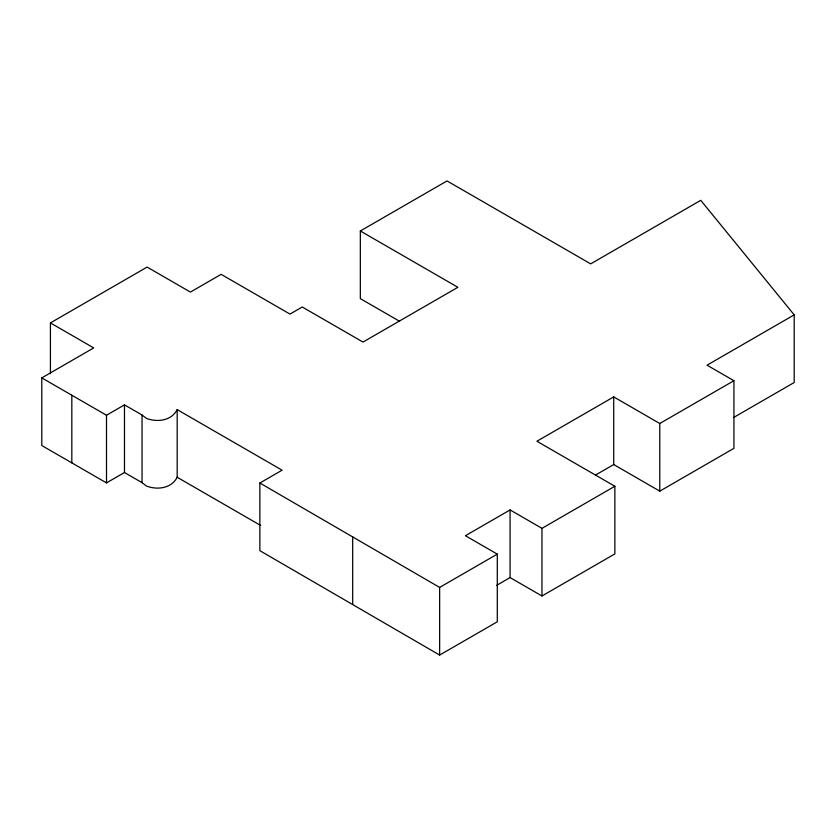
<?xml version="1.0" encoding="UTF-8"?>
<svg xmlns="http://www.w3.org/2000/svg" width="836" height="836" viewBox="0 0 836 836"><rect width="100%" height="100%" fill="white"/><g stroke="black" fill="none" stroke-linecap="round" stroke-linejoin="round"><path stroke-width="1.25" d="M177.18 409.609C171.495 420.832 157.283 422.514 146.446 418.418L142.047 415.001L124.48 404.864L106.496 415.241L41.8 377.893L41.8 445.536L106.496 482.894L124.48 472.507L142.047 482.644L146.446 486.071C157.283 490.168 171.495 488.485 177.18 477.262L177.18 409.609L282.087 470.187L259.86 483.02L259.86 550.673L439.642 655.069L497.295 621.785L497.295 554.132L465.412 535.73L510.085 509.929L541.968 528.342L614.868 486.259L614.868 553.902L541.968 595.995L510.085 577.582L496.678 585.325M50.421 373.65L50.421 322.915L147.115 267.081L190.42 292.088L221.143 274.344L289.977 314.085L302.256 307L363.002 342.07L457.877 287.302L360.337 230.987L360.337 298.63L399.577 321.285M41.8 377.893L93.716 347.912L50.421 322.915M360.337 230.987L447.03 180.931L590.686 263.873L700.756 200.326L794.2 314.869L794.2 382.522L733.862 417.352M595.64 474.984L613.718 464.555L659.782 491.15L733.924 448.347L733.924 380.704L659.782 423.507L613.718 396.901L536.911 441.251L614.868 486.259M794.2 314.869L707.047 365.186L733.924 380.704M439.642 655.069L439.642 587.415L497.295 554.132M259.86 483.02L439.642 587.415M177.18 477.262L260.654 525.457M659.782 423.507L659.782 491.15M613.718 396.901L613.718 464.555M541.968 528.342L541.968 595.995M510.085 509.929L510.085 577.582M352.688 536.618L352.688 604.261M142.047 415.001L142.047 482.644M124.48 404.864L124.48 472.507M106.496 415.241L106.496 482.894M71.823 395.219L71.823 462.872"/></g></svg>
